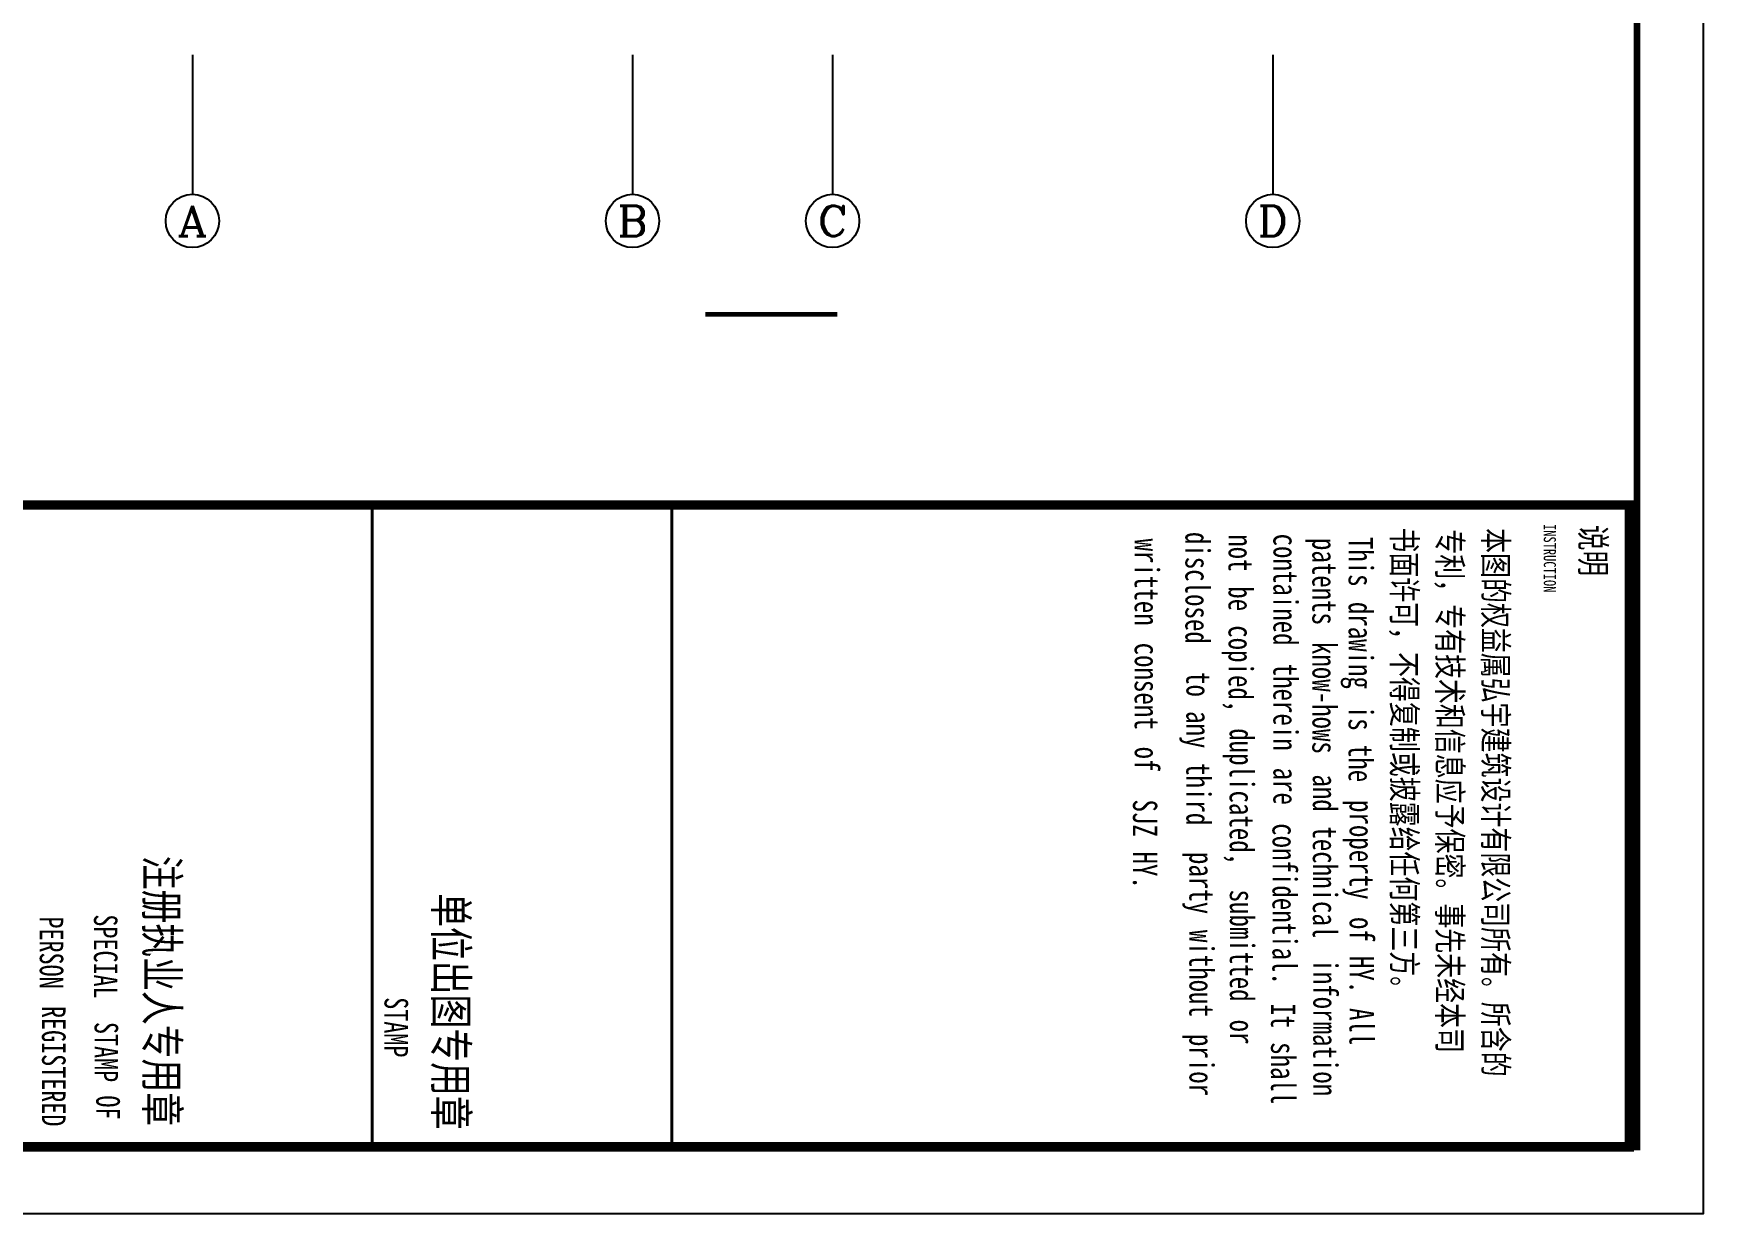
# Model space of a CAD drawing. Header units: millimetres. Extents: x 539196 to 807275, y 431843 to 1156631.
# Drawn here: x 637759 to 662803, y 431843 to 449526 of the extents above; entities that cross this region are included whole.
import ezdxf
from ezdxf.enums import TextEntityAlignment as Align

# ---------------------------------------------------------------- set-up
doc = ezdxf.new("R2010")
doc.units = ezdxf.units.MM
doc.header["$MEASUREMENT"] = 0
for name, color, linetype in [('AXIS', 3, 'Continuous'), ('AXIS_TEXT', 7, 'Continuous'), ('DIM_SYMB', 3, 'Continuous'), ('PUB_TITLE', 4, 'Continuous'), ('TK', 9, 'Continuous')]:
    doc.layers.add(name, color=color, linetype=linetype)
doc.styles.add('-宋体', font='', dxfattribs={"width": 0.8})
doc.styles.add('_TCH_AXIS', font='COMPLEX', dxfattribs={"bigfont": 'GBCBIG'})
doc.styles.add('COMPLEX', font='COMPLEX')
doc.styles.get('-宋体').set_extended_font_data('SimSun')

# ---------------------------------------------------------------- blocks, each defined once
blk = doc.blocks.new('图签11')
for p, q in [((3661956, -366171), (3661956, -326171)), ((3668756, -336322), (3661956, -336322)), ((3661956, -336322), (3668756, -336322)), ((3668732, -339499), (3662780, -339499))]:
    blk.add_line(p, q)
at = {"const_width": 34}
for points in [[(3661956, -336322), (3668756, -336322)], [(3661956, -339499), (3668732, -339499)]]:
    blk.add_lwpolyline(points, dxfattribs=at)
at = {"layer": 'PUB_TITLE', "const_width": 100}
blk.add_lwpolyline([(3661956, -326171), (3668756, -326171), (3668756, -366170), (3661956, -366170)], close=True, dxfattribs=at)
at = {"style": '-宋体', "width": 0.75}
for s, height, p in [('INSTRUCTION', 129.15, (3662157, -327077)), ('单位出图专用章', 350, (3666068, -338838)), ('STAMP', 250, (3667171, -339368)), ('注册执业人专用章', 350, (3665672, -341901)), ('SPECIAL', 250, (3666293, -342449)), ('STAMP', 250, (3667433, -342442)), ('OF', 250, (3668211, -342424)), ('PERSON', 250, (3666315, -343023)), ('REGISTERED', 250, (3667264, -342999))]:
    blk.add_text(s, height=height, dxfattribs=at).set_placement(p)
at = {"layer": 'TK', "color": 9, "style": '-宋体', "width": 0.75}
blk.add_text('说明', height=265.8, dxfattribs=at).set_placement((3662166, -326686))
at = {"layer": 'TK', "style": '-宋体', "width": 0.75}
for s, height, p in [('本图的权益属弘宇建筑设计有限公司所有。所含的', 258.23, (3662201, -327716)), ('专利，专有技术和信息应予保密。事先未经本司', 258.23, (3662214, -328201)), ('书面许可，不得复制或披露给任何第三方。', 258.23, (3662193, -328683)), ('This', 258.2, (3662293, -329146)), ('drawing', 258.2, (3662982, -329146)), ('is', 258.2, (3664084, -329146)), ('the', 258.2, (3664497, -329146)), ('property', 258.2, (3665082, -329136)), ('of', 258.2, (3666321, -329136)), ('HY.', 258.2, (3666734, -329136)), ('All', 258.2, (3667285, -329136)), ('patents', 258.2, (3662305, -329530)), ('know-hows', 258.2, (3663407, -329530)), ('and', 258.2, (3664810, -329525)), ('technical', 258.2, (3665361, -329525)), ('information', 258.23, (3666770, -329521)), ('contained', 258.2, (3662259, -329943)), ('therein', 258.2, (3663637, -329943)), ('confidential.', 258.23, (3665327, -329953)), ('It', 258.2, (3667234, -329968)), ('shall', 258.2, (3667647, -329968)), ('are', 258.2, (3664738, -329943)), ('not', 258.2, (3662266, -330419)), ('be', 258.2, (3662817, -330419)), ('copied,', 258.2, (3663230, -330419)), ('duplicated,', 258.23, (3664322, -330407)), ('submitted', 258.2, (3666031, -330405)), ('or', 258.2, (3667408, -330405)), ('disclosed', 258.2, (3662241, -330876)), ('third', 258.2, (3664690, -330866)), ('party', 258.2, (3665632, -330834)), ('without', 258.2, (3666458, -330834)), ('prior', 258.2, (3667560, -330834)), ('to', 258.2, (3663726, -330866)), ('any', 258.2, (3664139, -330866)), ('written', 258.2, (3662312, -331414)), ('consent', 258.2, (3663414, -331414)), ('of', 258.2, (3664516, -331414)), ('SJZ', 258.2, (3665076, -331433)), ('HY.', 258.2, (3665627, -331433))]:
    blk.add_text(s, height=height, dxfattribs=at).set_placement(p)
blk = doc.blocks.new('_AXISO')
blk.add_circle((0, 0), 0.5)
at = {"layer": 'AXIS_TEXT', "style": 'COMPLEX', "width": 1.041667}
blk.add_attdef('A', text='', height=0.56, dxfattribs=at).set_placement((-0.25, -0.28), (0.25, -0.28), align=Align.FIT)

msp = doc.modelspace()

# ---------------------------------------------------------------- linework, layer by layer
at = {"layer": 'AXIS'}
for p, q in [((640142.3, 449207.3), (640142.3, 447116.2)), ((646742.3, 449207.3), (646742.3, 447116.2)), ((649742.3, 449207.3), (649742.3, 447116.2)), ((656342.3, 449207.3), (656342.3, 447116.2))]:
    msp.add_line(p, q, dxfattribs=at)
at = {"layer": 'DIM_SYMB', "color": 3, "const_width": 70}
msp.add_lwpolyline([(647833.1, 445315.4), (649813.3, 445315.4)], dxfattribs=at)
at = {"layer": 'PUB_TITLE'}
msp.add_lwpolyline([(603402.6, 431843), (662802.6, 431843), (662802.6, 515943), (603402.6, 515943)], close=True, dxfattribs=at)
at = {"layer": 'PUB_TITLE', "const_width": 100}
msp.add_lwpolyline([(604402.6, 432843), (661802.6, 432843), (661802.6, 513443), (604402.6, 513443)], close=True, dxfattribs=at)

# ---------------------------------------------------------------- block references
at = {"xscale": 1.41428571427241, "yscale": 1.41428571427241, "zscale": 1.414285714285714, "rotation": 270}
msp.add_blockref('图签11', (1122986.5, 5621512.1), dxfattribs=at)
at = {"layer": 'AXIS'}
ref = msp.add_blockref('_AXISO', (640142.3, 446716.2), dxfattribs=dict(at, xscale=800, yscale=800, zscale=800))
ref.add_attrib('A', 'A', dxfattribs={"layer": 'AXIS_TEXT', "height": 452.5, "style": '_TCH_AXIS', "width": 1.166667}).set_placement((639916.1, 446489.9), (640368.6, 446489.9), align=Align.FIT)
ref = msp.add_blockref('_AXISO', (646742.3, 446716.2), dxfattribs=dict(at, xscale=800, yscale=800, zscale=800))
ref.add_attrib('A', 'B', dxfattribs={"layer": 'AXIS_TEXT', "height": 452.5, "style": '_TCH_AXIS', "width": 1.235294}).set_placement((646516.1, 446489.9), (646968.6, 446489.9), align=Align.FIT)
ref = msp.add_blockref('_AXISO', (649742.3, 446716.2), dxfattribs=dict(at, xscale=800, yscale=800, zscale=800))
ref.add_attrib('A', 'C', dxfattribs={"layer": 'AXIS_TEXT', "height": 452.5, "style": '_TCH_AXIS', "width": 1.4}).set_placement((649516.1, 446489.9), (649968.6, 446489.9), align=Align.FIT)
ref = msp.add_blockref('_AXISO', (656342.3, 446716.2), dxfattribs=dict(at, xscale=800, yscale=800, zscale=800))
ref.add_attrib('A', 'D', dxfattribs={"layer": 'AXIS_TEXT', "height": 452.5, "style": '_TCH_AXIS', "width": 1.235294}).set_placement((656116.1, 446489.9), (656568.6, 446489.9), align=Align.FIT)

doc.saveas('drawing.dxf')
